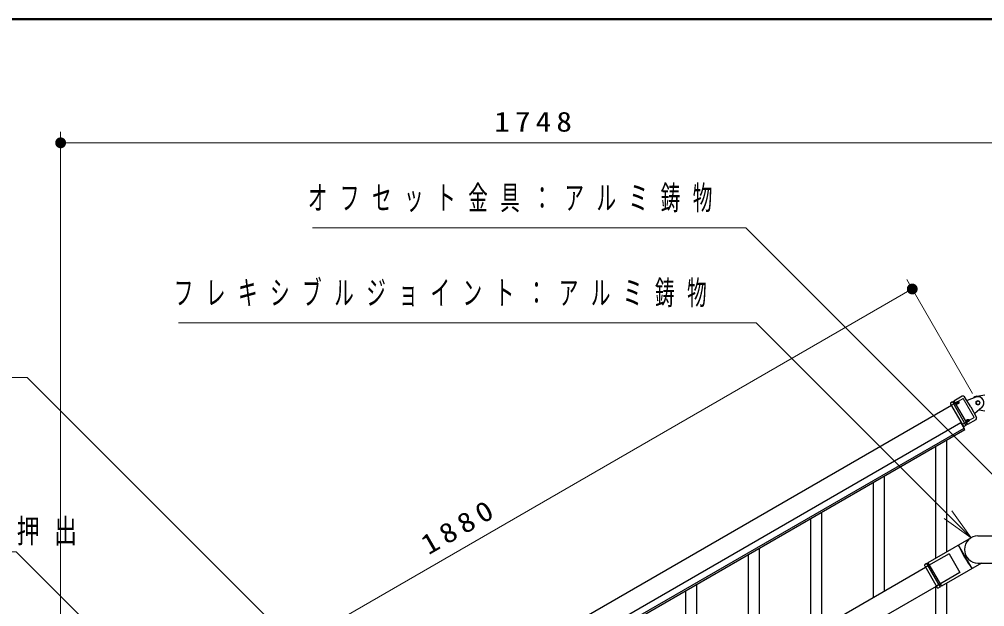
# Model space of a CAD drawing. Units: millimetres on the paper, scale 1:20. Extents: x -365 to 0, y 0 to 257.
# Drawn here: x -225.7 to -136.8, y 202.9 to 257 of the extents above; entities that cross this region are included whole.
import ezdxf

# ---------------------------------------------------------------- set-up
doc = ezdxf.new("R2010")
doc.units = ezdxf.units.MM
doc.linetypes.add('USER1', pattern=[4.5, 2.5, -2])
doc.layers.add('LY_1', color=4, linetype='Continuous', lineweight=25)
doc.layers.add('LY_3', color=7, linetype='Continuous', lineweight=13)
doc.styles.add('ＭＳ ゴシック', font='')
doc.styles.get('ＭＳ ゴシック').set_extended_font_data('MS Gothic')

# ---------------------------------------------------------------- blocks, each defined once
blk = doc.blocks.new('filled_dot')
at = {"color": 0, "linetype": 'Continuous', "lineweight": -2, "const_width": 1.25}
blk.add_lwpolyline([(-0.625, 0, 1), (0.625, 0, 1)], format="xyb", close=True, dxfattribs=at)

msp = doc.modelspace()

# ---------------------------------------------------------------- linework, layer by layer
at = {"layer": 'LY_1', "color": 7, "lineweight": 13}
for p, q in [((-221.861, 178.208), (-221.861, 246.633)), ((-221.861, 245.633), (-134.455, 245.633)), ((-137.955, 222.574), (-144.002, 233.048)), ((-224.908, 185.182), (-143.502, 232.182)), ((-138.08, 209.291), (-140.201, 211.412)), ((-139.848, 211.766), (-138.08, 209.291)), ((-138.08, 209.291), (-140.555, 211.059))]:
    msp.add_line(p, q, dxfattribs=at)
at = {"layer": 'LY_1', "color": 94, "linetype": 'USER1', "lineweight": 13}
for p, q in [((-139.91, 221.46), (-138.806, 222.098)), ((-138.806, 222.098), (-137.793, 220.344)), ((-138.897, 219.707), (-137.793, 220.344))]:
    msp.add_line(p, q, dxfattribs=at)
at = {"layer": 'LY_1', "color": 94}
for p, q in [((-138.903, 222.316), (-139.682, 221.866)), ((-138.123, 221.323), (-138.7, 222.264)), ((-137.642, 222.226), (-138.45, 221.934)), ((-139.979, 221.579), (-138.829, 219.587)), ((-139.812, 221.791), (-139.942, 221.716)), ((-139.812, 221.791), (-138.562, 219.626)), ((-139.682, 221.866), (-138.432, 219.701)), ((-138.123, 221.323), (-137.596, 220.352)), ((-137.1, 221.288), (-137.758, 220.734)), ((-138.562, 219.626), (-138.692, 219.551)), ((-137.653, 220.151), (-138.432, 219.701))]:
    msp.add_line(p, q, dxfattribs=at)
at = {"layer": 'LY_1', "color": 190}
for p, q in [((-137.559, 222.312), (-136.839, 222.436)), ((-137.359, 221.07), (-136.839, 220.98)), ((-216.499, 175.166), (-139.033, 219.891)), ((-138.663, 219.25), (-139.033, 219.891)), ((-216.204, 174.655), (-138.738, 219.38)), ((-216.129, 174.525), (-138.663, 219.25)), ((-215.031, 164.574), (-142.285, 206.574)), ((-214.031, 162.842), (-141.285, 204.842))]:
    msp.add_line(p, q, dxfattribs=at)
at = {"layer": 'LY_1', "color": 21}
for p, q in [((-139.904, 221.449), (-217.413, 176.699)), ((-138.925, 219.705), (-138.904, 219.717))]:
    msp.add_line(p, q, dxfattribs=at)
at = {"layer": 'LY_1', "color": 7}
for p, q in [((-141.321, 207.42), (-141.321, 217.716)), ((-140.321, 207.997), (-140.321, 218.293)), ((-146.071, 204.389), (-146.071, 214.973)), ((-147.071, 203.812), (-147.071, 214.396)), ((-151.821, 201.069), (-151.821, 211.654)), ((-152.821, 200.492), (-152.821, 211.076)), ((-138.08, 209.291), (-142.064, 206.991)), ((-137.455, 209.458), (-132.855, 209.458)), ((-157.571, 197.749), (-157.571, 208.334)), ((-137.999, 206.451), (-139.249, 208.616)), ((-158.571, 197.172), (-158.571, 207.756)), ((-142.064, 206.991), (-140.814, 204.826)), ((-137.12, 206.958), (-140.814, 204.826)), ((-137.455, 206.958), (-132.855, 206.958)), ((-142.36, 206.704), (-141.21, 204.712)), ((-142.194, 206.916), (-142.324, 206.841)), ((-142.194, 206.916), (-140.944, 204.751)), ((-164.321, 193.852), (-164.321, 204.437)), ((-163.321, 194.43), (-163.321, 205.014)), ((-141.321, 171.238), (-141.321, 204.822)), ((-140.944, 204.751), (-141.074, 204.676)), ((-140.321, 171.815), (-140.321, 205.111))]:
    msp.add_line(p, q, dxfattribs=at)
at = {"layer": 'LY_1', "color": 7, "linetype": 'USER1'}
for p, q in [((-140.12, 207.824), (-142.285, 206.574)), ((-140.12, 207.824), (-139.12, 206.092)), ((-139.12, 206.092), (-141.285, 204.842))]:
    msp.add_line(p, q, dxfattribs=at)
at = {"layer": 'LY_1', "color": 7, "lineweight": 13}
for points in [[(-130.468, 209.458), (-158.819, 237.81), (-198.699, 237.81)], [(-138.08, 209.291), (-157.862, 229.073), (-211.025, 229.073)], [(-183.614, 182.713), (-224.948, 224.048), (-282.057, 224.048)], [(-202.977, 185.034), (-225.935, 207.991), (-283.939, 207.991)]]:
    msp.add_lwpolyline(points, dxfattribs=at)
at = {"layer": 'LY_1', "color": 94}
for points in [[(-139.499, 221.624), (-139.503, 221.633), (-139.506, 221.641), (-139.508, 221.651), (-139.509, 221.66), (-139.508, 221.67), (-139.507, 221.68), (-139.504, 221.691), (-139.5, 221.702), (-139.495, 221.712), (-139.489, 221.723), (-139.482, 221.733), (-139.474, 221.743), (-139.466, 221.753), (-139.456, 221.763), (-139.446, 221.772), (-139.435, 221.781), (-139.423, 221.789), (-139.411, 221.796), (-139.399, 221.803), (-139.386, 221.809), (-139.373, 221.814), (-139.36, 221.818), (-139.347, 221.822), (-139.334, 221.825), (-139.321, 221.826), (-139.308, 221.827), (-139.296, 221.827), (-139.285, 221.826), (-139.273, 221.824), (-139.263, 221.821), (-139.253, 221.817), (-139.244, 221.813), (-139.236, 221.807), (-139.229, 221.801), (-139.223, 221.794), (-139.218, 221.787), (-139.214, 221.779), (-139.211, 221.77), (-139.209, 221.761), (-139.209, 221.751), (-139.209, 221.741), (-139.211, 221.731), (-139.214, 221.72), (-139.217, 221.71), (-139.222, 221.699), (-139.228, 221.689), (-139.235, 221.678), (-139.243, 221.668), (-139.252, 221.658), (-139.262, 221.648), (-139.272, 221.639), (-139.283, 221.631), (-139.294, 221.623), (-139.307, 221.615), (-139.319, 221.608), (-139.332, 221.602), (-139.345, 221.597), (-139.358, 221.593), (-139.371, 221.589), (-139.384, 221.587), (-139.397, 221.585), (-139.409, 221.584), (-139.421, 221.584), (-139.433, 221.585), (-139.444, 221.587), (-139.455, 221.59), (-139.464, 221.594), (-139.473, 221.598), (-139.481, 221.604), (-139.488, 221.61), (-139.494, 221.617)], [(-138.55, 219.98), (-138.554, 219.988), (-138.557, 219.997), (-138.559, 220.006), (-138.559, 220.016), (-138.559, 220.026), (-138.557, 220.036), (-138.555, 220.046), (-138.551, 220.057), (-138.546, 220.068), (-138.54, 220.078), (-138.533, 220.089), (-138.525, 220.099), (-138.516, 220.109), (-138.507, 220.118), (-138.496, 220.127), (-138.485, 220.136), (-138.474, 220.144), (-138.462, 220.152), (-138.449, 220.158), (-138.436, 220.164), (-138.423, 220.17), (-138.41, 220.174), (-138.397, 220.177), (-138.384, 220.18), (-138.371, 220.182), (-138.359, 220.183), (-138.347, 220.183), (-138.335, 220.182), (-138.324, 220.18), (-138.314, 220.177), (-138.304, 220.173), (-138.295, 220.168), (-138.287, 220.163), (-138.28, 220.157), (-138.274, 220.15), (-138.269, 220.142), (-138.265, 220.134), (-138.262, 220.125), (-138.26, 220.116), (-138.259, 220.107), (-138.26, 220.097), (-138.261, 220.086), (-138.264, 220.076), (-138.268, 220.065), (-138.273, 220.055), (-138.279, 220.044), (-138.286, 220.034), (-138.294, 220.023), (-138.303, 220.013), (-138.312, 220.004), (-138.322, 219.995), (-138.333, 219.986), (-138.345, 219.978), (-138.357, 219.971), (-138.37, 219.964), (-138.382, 219.958), (-138.395, 219.953), (-138.408, 219.948), (-138.421, 219.945), (-138.434, 219.942), (-138.447, 219.94), (-138.46, 219.94), (-138.472, 219.94), (-138.484, 219.941), (-138.495, 219.943), (-138.505, 219.946), (-138.515, 219.949), (-138.524, 219.954), (-138.532, 219.959), (-138.539, 219.965), (-138.545, 219.972)]]:
    msp.add_lwpolyline(points, close=True, dxfattribs=at)
for points in [[(-139.404, 221.584), (-139.408, 221.592), (-139.411, 221.6), (-139.413, 221.609), (-139.412, 221.618), (-139.411, 221.628), (-139.407, 221.638), (-139.402, 221.648), (-139.395, 221.658), (-139.387, 221.667), (-139.378, 221.676), (-139.368, 221.685), (-139.357, 221.692), (-139.345, 221.699), (-139.333, 221.704), (-139.321, 221.709), (-139.308, 221.712), (-139.296, 221.714), (-139.284, 221.714), (-139.273, 221.713), (-139.263, 221.711), (-139.254, 221.707), (-139.246, 221.703), (-139.239, 221.697), (-139.234, 221.69), (-139.233, 221.687), (-139.231, 221.684)], [(-138.537, 220.083), (-138.533, 220.075), (-138.527, 220.068), (-138.52, 220.062), (-138.511, 220.058), (-138.501, 220.055), (-138.49, 220.053), (-138.478, 220.053), (-138.466, 220.054), (-138.453, 220.056), (-138.44, 220.06), (-138.428, 220.065), (-138.415, 220.072), (-138.404, 220.079), (-138.393, 220.088), (-138.383, 220.097), (-138.375, 220.106), (-138.368, 220.117), (-138.362, 220.127), (-138.358, 220.137), (-138.356, 220.147), (-138.355, 220.157), (-138.357, 220.166), (-138.36, 220.175), (-138.364, 220.182)]]:
    msp.add_lwpolyline(points, dxfattribs=at)
at = {"layer": 'LY_1', "color": 94, "lineweight": 13}
msp.add_circle((-137.455, 221.708), 0.2, dxfattribs=at)
at = {"layer": 'LY_1', "color": 94}
msp.add_circle((-137.455, 221.708), 0.17, dxfattribs=at)
for centre, radius, start, end in [((-138.828, 222.186), 0.15, 31.5, 120), ((-137.455, 221.708), 0.55, 310.14485, 109.85515), ((-139.892, 221.629), 0.1, 120, 210), ((-139.747, 221.828), 0.075, 210, 30), ((-138.467, 221.981), 0.05, 211.5, 289.85515), ((-137.725, 220.695), 0.05, 130.14485, 208.5), ((-137.728, 220.281), 0.15, 300, 28.5), ((-138.742, 219.637), 0.1, 210, 300), ((-138.497, 219.663), 0.075, 30, 210)]:
    msp.add_arc(centre, radius, start, end, dxfattribs=at)
at = {"layer": 'LY_1', "color": 7}
for centre, radius, start, end in [((-137.455, 221.708), 0.613, 99.80445, 135.96405), ((-137.455, 208.208), 1.25, 90, 270), ((-128.325, 213.48), 11.959, 204, 216), ((-142.129, 206.953), 0.075, 210, 30), ((-142.274, 206.754), 0.1, 120, 210), ((-141.124, 204.762), 0.1, 210, 300), ((-140.879, 204.788), 0.075, 30, 210)]:
    msp.add_arc(centre, radius, start, end, dxfattribs=at)
at = {"layer": 'LY_1', "color": 94, "lineweight": 13}
for centre, start, end in [((-139.892, 221.629), 120, 210), ((-138.742, 219.637), 210, 300)]:
    msp.add_arc(centre, 0.1, start, end, dxfattribs=at)
at = {"layer": 'LY_3', "lineweight": 50}
msp.add_line((0, 257), (-365, 257), dxfattribs=at)

# ---------------------------------------------------------------- block references
at = {"layer": 'LY_1', "color": 7, "lineweight": 13, "xscale": 0.4, "yscale": 0.4}
msp.add_blockref('filled_dot', (-221.861, 245.633), dxfattribs=at)
at = {"layer": 'LY_1', "color": 7, "lineweight": 13, "xscale": 0.4, "yscale": 0.4, "rotation": 210}
msp.add_blockref('filled_dot', (-143.502, 232.182), dxfattribs=at)

# ---------------------------------------------------------------- texts
at = {"layer": 'LY_1', "color": 7, "style": 'ＭＳ ゴシック'}
for s, insert, char_height, attachment_point in [('\\T1.33;\\W1.15;1748', (-178.158, 246.633), 1.833, 8), ('\\T1.64;\\W0.6;オフセット金具：アルミ鋳物', (-199.115, 240.46), 2.199, 4), ('\\T1.64;\\W0.6;フレキシブルジョイント：アルミ鋳物', (-211.442, 231.723), 2.199, 4), ('\\T1.64;\\W0.7;格子：２０×１６×１．７ｔ\u3000アルミ押出', (-284.417, 209.791), 2.199, 4)]:
    msp.add_mtext(s, dxfattribs=dict(at, insert=insert, char_height=char_height, attachment_point=attachment_point))
at = {"layer": 'LY_1', "color": 7, "insert": (-184.705, 209.548), "char_height": 1.833, "attachment_point": 8, "rotation": 30, "style": 'ＭＳ ゴシック'}
msp.add_mtext('\\T1.33;\\W1.15;1880', dxfattribs=at)

doc.saveas('drawing.dxf')
